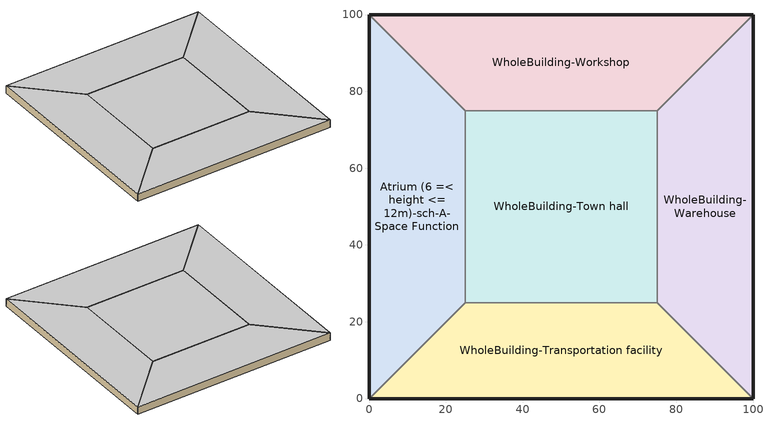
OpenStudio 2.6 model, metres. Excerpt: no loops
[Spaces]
Atrium (6 =< height <= 12m)-sch-A-Space Function
 floor ground: 0,0 0,100 25,75 25,25 z0
 wall ground: 0,100 0,0 z0:3.8
 wall to WholeBuilding-Workshop: 25,75 0,100 z0:3.8
 wall to WholeBuilding-Town hall: 25,25 25,75 z0:3.8
 wall to WholeBuilding-Transportation facility: 0,0 25,25 z0:3.8
 ceiling ground: 25,25 25,75 0,100 0,0 z3.8
WholeBuilding-Workshop
 floor ground: 0,100 100,100 75,75 25,75 z0
 wall ground: 100,100 0,100 z0:3.8
 wall to WholeBuilding-Warehouse: 75,75 100,100 z0:3.8
 wall to WholeBuilding-Town hall: 25,75 75,75 z0:3.8
 ceiling ground: 25,75 75,75 100,100 0,100 z3.8
WholeBuilding-Warehouse
 floor ground: 100,100 100,0 75,25 75,75 z0
 wall ground: 100,0 100,100 z0:3.8
 wall to WholeBuilding-Transportation facility: 75,25 100,0 z0:3.8
 wall to WholeBuilding-Town hall: 75,75 75,25 z0:3.8
 ceiling ground: 75,75 75,25 100,0 100,100 z3.8
WholeBuilding-Transportation facility
 floor ground: 100,0 0,0 25,25 75,25 z0
 wall ground: 0,0 100,0 z0:3.8
 wall to WholeBuilding-Town hall: 75,25 25,25 z0:3.8
 ceiling ground: 75,25 25,25 0,0 100,0 z3.8
WholeBuilding-Town hall
 floor ground: 25,25 25,75 75,75 75,25 z0
 ceiling ground: 75,25 75,75 25,75 25,25 z3.8
[Building]
Building 1: Default Construction Set=BTAP-Mass at hdd = 6250.0; Standards Number of Stories=1; Standards Number of Above Ground Stories=1; Standards Building Type=NECB2015_unknown
[Site]
Fort McMurray AP_AB_CAN: Latitude {deg}=56.653; Longitude {deg}=-111.223; Time Zone {hr}=-7; Elevation {m}=369.1
[Site:WaterMainsTemperature]
Calculation Method=Correlation; Annual Average Outdoor Air Temperature {C}=1.875; Maximum Difference In Monthly Average Outdoor Air Temperatures {deltaC}=34.4
[SizingPeriod:DesignDay] Barometric Pressure {Pa}=96969; Sky Clearness=0; Rain Indicator=0; Snow Indicator=0; Day of Month=21; Daylight Saving Time Indicator=0; Humidity Indicating Type=Wetbulb; Dry-Bulb Temperature Range Modifier Type=DefaultMultipliers
Name | Maximum Dry-Bulb Temperature {C} | Daily Dry-Bulb Temperature Range {deltaC} | Humidity Indicating Conditions at Maximum Dry-Bulb | Wind Speed {m/s} | Wind Direction {deg} | Month | Day Type | Solar Model Indicator | ASHRAE Taub | ASHRAE Taud
Fort McMurray AP Ann Clg .4% Condns DB=>MWB | 28.9 | 12.4 | 17.8 | 3.7 | 250 | 7 | SummerDesignDay | ASHRAETau | 0.377 | 2.403
Fort McMurray AP Ann Htg 99.6% Condns DB | -36.2 | 0 | -36.2 | 1 | 90 | 1 | WinterDesignDay | ASHRAEClearSky
[Site:GroundTemperature:BuildingSurface]
19.527, 19.502, 19.536, 19.598, 20.002, 21.64, 22.225, 22.375, 21.449, 20.121, 19.802, 19.633
[Material:NoMass] Roughness=Smooth; Thermal Absorptance=0.9; Solar Absorptance=0.7
Name | Thermal Resistance {m2-K/W} | Visible Absorptance
Typical Carpet Pad; Typical Carpet Pad 1 | 0.21648 | 0.8
Typical Insulation 1 | 5.91238 | 0.7
Typical Insulation 2 | 4.49096 | 0.7
Typical Insulation 3 | 6.17282 | 0.7
Typical Carpet Pad 2 | 1.25503 | 0.8
Typical Carpet Pad 3; Typical Carpet Pad 4 | 3.45515 | 0.8
Typical Insulation 4 | 0.454528 | 0.7
Typical Insulation 5 | 0.454545 | 0.7
[Material]
Name | Roughness | Thickness {m} | Conductivity {W/m-K} | Density {kg/m3} | Specific Heat {J/kg-K} | Thermal Absorptance | Solar Absorptance | Visible Absorptance
G05 25mm wood | MediumSmooth | 0.0254 | 0.15 | 608 | 1630 | 0.9 | 0.5 | 0.5
100mm Normalweight concrete floor 1 | MediumSmooth | 0.1016 | 2.31 | 2322 | 832
G01 13mm gypsum board 1 | Smooth | 0.0127 | 0.16 | 800 | 1090 | 0.9 | 0.7 | 0.5
4 in. Normalweight Concrete Floor 1 | MediumRough | 0.1016 | 2.31 | 2322 | 832 | 0.9 | 0.7 | 0.7
1IN Stucco 1 | Smooth | 0.0253 | 0.6918 | 1858 | 837 | 0.9 | 0.7 | 0.92
8IN CONCRETE HW RefBldg 1 | Rough | 0.2032 | 1.311 | 2240 | 836.8 | 0.9 | 0.7 | 0.7
1/2IN Gypsum 1 | Smooth | 0.0127 | 0.16 | 784.9 | 830 | 0.9 | 0.4 | 0.4
Metal Roof Surface 1; F08 Metal surface 1 | Smooth | 0.0008 | 45.28 | 7824 | 500 | 0.9 | 0.7 | 0.7
6 in. Normalweight Concrete Floor 1; 6 in. Normalweight Concrete Floor 2; 6 in. Normalweight Concrete Floor 3 | MediumRough | 0.1524 | 2.31 | 2322 | 832 | 0.9 | 0.7 | 0.7
[Construction]
BTAP-Int-Partition; BTAP-Int-Door: G05 25mm wood
BTAP-Int-Floor: 100mm Normalweight concrete floor 1, Typical Carpet Pad
BTAP-Int-Wall: G01 13mm gypsum board 1, G01 13mm gypsum board 1
BTAP-Int-Ceiling: Typical Carpet Pad, 100mm Normalweight concrete floor 1
BTAP-Int-Window: SimpleGlazing
BTAP-Ext-Floor-Mass:U-0.162: Typical Insulation 1, 4 in. Normalweight Concrete Floor 1, Typical Carpet Pad 1
BTAP-Ext-Wall-Mass:U-0.21: 1IN Stucco 1, 8IN CONCRETE HW RefBldg 1, Typical Insulation 2, 1/2IN Gypsum 1
BTAP-Ext-Roof-Metal:U-0.162: Metal Roof Surface 1, Typical Insulation 3
BTAP-Grnd-Floor-Mass:U-0.757: 6 in. Normalweight Concrete Floor 1, Typical Carpet Pad 2
BTAP-Grnd-Wall-Mass:U-0.284: 6 in. Normalweight Concrete Floor 2, Typical Carpet Pad 3
BTAP-Grnd-Roof-Mass:U-0.284: 6 in. Normalweight Concrete Floor 3, Typical Carpet Pad 4
BTAP-Ext-FixedWindow:U=0.220 SHGC=0.600; BTAP-Ext-GlassDoors:U=0.220 SHGC=0.600; BTAP-Ext-Skylights:U=0.220 SHGC=0.600; BTAP-Ext-DaylightDomes:U=0.220 SHGC=0.600; BTAP-Ext-DaylightDiffuser:U=0.220 SHGC=0.600: SimpleGlazing:U=0.220 SHGC=0.600
BTAP-Ext-Door:U-2.2: F08 Metal surface 1, Typical Insulation 4
BTAP-Ext-OverHeadDoor:U-2.2: Typical Insulation 5
[DefaultConstructionSet]
BTAP-Mass at hdd = 6250.0: Default Exterior Surface Constructions=BTAP-Mass at hdd = 6250.0; Default Interior Surface Constructions=Default Surface Constructions 2; Default Ground Contact Surface Constructions=BTAP-Mass at hdd = 6250.0 1; Default Exterior SubSurface Constructions=BTAP-Mass at hdd = 6250.0; Default Interior SubSurface Constructions=Default Sub Surface Constructions 2; Interior Partition Construction=BTAP-Int-Partition
[DefaultSurfaceConstructions]
Name | Floor Construction | Wall Construction | Roof Ceiling Construction
Default Surface Constructions 2 | BTAP-Int-Floor | BTAP-Int-Wall | BTAP-Int-Ceiling
BTAP-Mass at hdd = 6250.0 | BTAP-Ext-Floor-Mass:U-0.162 | BTAP-Ext-Wall-Mass:U-0.21 | BTAP-Ext-Roof-Metal:U-0.162
BTAP-Mass at hdd = 6250.0 1 | BTAP-Grnd-Floor-Mass:U-0.757 | BTAP-Grnd-Wall-Mass:U-0.284 | BTAP-Grnd-Roof-Mass:U-0.284
[DefaultSubSurfaceConstructions]
Name | Fixed Window Construction | Operable Window Construction | Door Construction | Glass Door Construction | Overhead Door Construction | Skylight Construction | Tubular Daylight Dome Construction | Tubular Daylight Diffuser Construction
Default Sub Surface Constructions 2 | BTAP-Int-Window | BTAP-Int-Window | BTAP-Int-Door
BTAP-Mass at hdd = 6250.0 | BTAP-Ext-FixedWindow:U=0.220 SHGC=0.600 | BTAP-Ext-FixedWindow:U=0.220 SHGC=0.600 | BTAP-Ext-Door:U-2.2 | BTAP-Ext-GlassDoors:U=0.220 SHGC=0.600 | BTAP-Ext-OverHeadDoor:U-2.2 | BTAP-Ext-Skylights:U=0.220 SHGC=0.600 | BTAP-Ext-DaylightDomes:U=0.220 SHGC=0.600 | BTAP-Ext-DaylightDiffuser:U=0.220 SHGC=0.600
[WindowMaterial:SimpleGlazingSystem] U-Factor {W/m2-K}=2.2; Solar Heat Gain Coefficient=0.6; Visible Transmittance=0.21
SimpleGlazing; SimpleGlazing:U=0.220 SHGC=0.600
[BuildingStory]
Story 1: Nominal Z Coordinate {m}=0; Nominal Floor to Floor Height {m}=3.8
[Space] Building Story=Story 1
Name | Space Type | Thermal Zone
Atrium (6 =< height <= 12m)-sch-A-Space Function | Space Function Atrium (6 =< height <= 12m)-sch-A | Sp-Atrium (6 =< height <= 12m)-sch-A-Space Function Sys-3 Flr-1 Sch-A HPlcmt-west ZN
WholeBuilding-Workshop | Workshop WholeBuilding | Sp-WholeBuilding-Workshop Sys-3 Flr-1 Sch-A HPlcmt-north ZN
WholeBuilding-Warehouse | Warehouse WholeBuilding | Sp-WholeBuilding-Warehouse Sys-4 Flr-1 Sch-A HPlcmt-east ZN
WholeBuilding-Transportation facility | Transportation facility WholeBuilding | Sp-WholeBuilding-Transportation facility Sys-3 Flr-1 Sch-H HPlcmt-south ZN
WholeBuilding-Town hall | Town hall WholeBuilding | Sp-WholeBuilding-Town hall Sys-3 Flr-1 Sch-D HPlcmt-core ZN
[SpaceType]
Name | Default Schedule Set | Design Specification Outdoor Air Object | Standards Building Type | Standards Space Type
Town hall WholeBuilding | Town hall WholeBuilding Schedule Set | Town hall WholeBuilding Ventilation | Town hall | WholeBuilding
Transportation facility WholeBuilding | Transportation facility WholeBuilding Schedule Set | Transportation facility WholeBuilding Ventilation | Transportation facility | WholeBuilding
Warehouse WholeBuilding | Warehouse WholeBuilding Schedule Set | Warehouse WholeBuilding Ventilation | Warehouse | WholeBuilding
Workshop WholeBuilding | Workshop WholeBuilding Schedule Set | Workshop WholeBuilding Ventilation | Workshop | WholeBuilding
Space Function Atrium (6 =< height <= 12m)-sch-A | Space Function Atrium (6 =< height <= 12m)-sch-A Schedule Set | Space Function Atrium (6 =< height <= 12m)-sch-A Ventilation | Space Function | Atrium (6 =< height <= 12m)-sch-A
[People:Definition] Number of People Calculation Method=People/Area; Fraction Radiant=0.3
Name | People per Space Floor Area {person/m2}
Space Function Atrium (6 =< height <= 12m)-sch-A People Definition | 0.100036
Town hall WholeBuilding People Definition | 0.0400145
Transportation facility WholeBuilding People Definition | 0.0666909
Warehouse WholeBuilding People Definition | 0.000666909
Workshop WholeBuilding People Definition | 0.0333454
[People] Work Efficiency Schedule=Work Efficiency Schedule; Clothing Insulation Schedule=Clothing Schedule; Air Velocity Schedule=Air Velocity Schedule; Multiplier=1
Name | People Definition | Space or SpaceType
Space Function Atrium (6 =< height <= 12m)-sch-A People | Space Function Atrium (6 =< height <= 12m)-sch-A People Definition | Space Function Atrium (6 =< height <= 12m)-sch-A
Town hall WholeBuilding People | Town hall WholeBuilding People Definition | Town hall WholeBuilding
Transportation facility WholeBuilding People | Transportation facility WholeBuilding People Definition | Transportation facility WholeBuilding
Warehouse WholeBuilding People | Warehouse WholeBuilding People Definition | Warehouse WholeBuilding
Workshop WholeBuilding People | Workshop WholeBuilding People Definition | Workshop WholeBuilding
[Lights:Definition] Design Level Calculation Method=Watts/Area; Fraction Radiant=0.5; Fraction Visible=0.2
Name | Watts per Space Floor Area {W/m2}
Space Function Atrium (6 =< height <= 12m)-sch-A Lights Definition | 1.06039
Town hall WholeBuilding Lights Definition | 9.60349
Transportation facility WholeBuilding Lights Definition | 7.50273
Warehouse WholeBuilding Lights Definition | 7.10258
Workshop WholeBuilding Lights Definition | 12.8047
[Lights] Fraction Replaceable=1
Name | Lights Definition | Space or SpaceType
Space Function Atrium (6 =< height <= 12m)-sch-A Lights | Space Function Atrium (6 =< height <= 12m)-sch-A Lights Definition | Space Function Atrium (6 =< height <= 12m)-sch-A
Town hall WholeBuilding Lights | Town hall WholeBuilding Lights Definition | Town hall WholeBuilding
Transportation facility WholeBuilding Lights | Transportation facility WholeBuilding Lights Definition | Transportation facility WholeBuilding
Warehouse WholeBuilding Lights | Warehouse WholeBuilding Lights Definition | Warehouse WholeBuilding
Workshop WholeBuilding Lights | Workshop WholeBuilding Lights Definition | Workshop WholeBuilding
[ElectricEquipment:Definition] Design Level Calculation Method=Watts/Area; Fraction Radiant=0.5
Name | Watts per Space Floor Area {W/m2}
Space Function Atrium (6 =< height <= 12m)-sch-A Elec Equip Definition | 2.50091
Town hall WholeBuilding Elec Equip Definition | 7.50273
Transportation facility WholeBuilding Elec Equip Definition; Warehouse WholeBuilding Elec Equip Definition | 1.00036
Workshop WholeBuilding Elec Equip Definition | 10.0036
[ElectricEquipment]
Name | Electric Equipment Definition | Space or SpaceType
Space Function Atrium (6 =< height <= 12m)-sch-A Elec Equip | Space Function Atrium (6 =< height <= 12m)-sch-A Elec Equip Definition | Space Function Atrium (6 =< height <= 12m)-sch-A
Town hall WholeBuilding Elec Equip | Town hall WholeBuilding Elec Equip Definition | Town hall WholeBuilding
Transportation facility WholeBuilding Elec Equip | Transportation facility WholeBuilding Elec Equip Definition | Transportation facility WholeBuilding
Warehouse WholeBuilding Elec Equip | Warehouse WholeBuilding Elec Equip Definition | Warehouse WholeBuilding
Workshop WholeBuilding Elec Equip | Workshop WholeBuilding Elec Equip Definition | Workshop WholeBuilding
[DesignSpecification:OutdoorAir] Outdoor Air Method=Sum; Outdoor Air Flow per Person {m3/s-person}=0; Outdoor Air Flow Rate {m3/s}=0; Outdoor Air Flow Air Changes per Hour {1/hr}=0
Name | Outdoor Air Flow per Floor Area {m3/s-m2}
Space Function Atrium (6 =< height <= 12m)-sch-A Ventilation | 0.0003048
Town hall WholeBuilding Ventilation | 0.00040132
Transportation facility WholeBuilding Ventilation | 0.00053848
Warehouse WholeBuilding Ventilation | 0.00030988
Workshop WholeBuilding Ventilation | 0.00107188
[DefaultScheduleSet] People Activity Level Schedule=NECB-Activity; Infiltration Schedule=Always On
Name | Number of People Schedule | Lighting Schedule | Electric Equipment Schedule
Space Function Atrium (6 =< height <= 12m)-sch-A Schedule Set; Warehouse WholeBuilding Schedule Set | NECB-A-Occupancy | NECB-A-Lighting | NECB-A-Electric-Equipment
Town hall WholeBuilding Schedule Set | NECB-D-Occupancy | NECB-D-Occupancy-NECB-D-Lighting-0.0-0.0-0.0-Light Ruleset | NECB-D-Electric-Equipment
Transportation facility WholeBuilding Schedule Set | NECB-H-Occupancy | NECB-H-Lighting | NECB-H-Electric-Equipment
Workshop WholeBuilding Schedule Set | NECB-A-Occupancy | NECB-A-Occupancy-NECB-A-Lighting-0.0-0.0-0.0-Light Ruleset | NECB-A-Electric-Equipment
[ThermostatSetpoint:DualSetpoint]
Name | Heating Setpoint Temperature Schedule | Cooling Setpoint Temperature Schedule
Workshop WholeBuilding Thermostat 2; Space Function Atrium (6 =< height <= 12m)-sch-A Thermostat 2; Warehouse WholeBuilding Thermostat 2 | NECB-A-Thermostat Setpoint-Heating | NECB-A-Thermostat Setpoint-Cooling
Town hall WholeBuilding Thermostat 2 | NECB-D-Thermostat Setpoint-Heating | NECB-D-Thermostat Setpoint-Cooling
Transportation facility WholeBuilding Thermostat 2 | NECB-H-Thermostat Setpoint-Heating | NECB-H-Thermostat Setpoint-Cooling
[ThermalZone] Use Ideal Air Loads=No
Name | Thermostat
Sp-WholeBuilding-Workshop Sys-3 Flr-1 Sch-A HPlcmt-north ZN | Workshop WholeBuilding Thermostat 2
Sp-Atrium (6 =< height <= 12m)-sch-A-Space Function Sys-3 Flr-1 Sch-A HPlcmt-west ZN | Space Function Atrium (6 =< height <= 12m)-sch-A Thermostat 2
Sp-WholeBuilding-Town hall Sys-3 Flr-1 Sch-D HPlcmt-core ZN | Town hall WholeBuilding Thermostat 2
Sp-WholeBuilding-Transportation facility Sys-3 Flr-1 Sch-H HPlcmt-south ZN | Transportation facility WholeBuilding Thermostat 2
Sp-WholeBuilding-Warehouse Sys-4 Flr-1 Sch-A HPlcmt-east ZN | Warehouse WholeBuilding Thermostat 2
[AvailabilityManager:NightCycle] Control Type=CycleOnAny; Thermostat Tolerance {deltaC}=1; Cycling Run Time {s}=3600
Availability Manager Night Cycle 1; Availability Manager Night Cycle 2; Availability Manager Night Cycle 3; Availability Manager Night Cycle 4; Availability Manager Night Cycle 5
[Schedule:Ruleset]
Clothing Schedule: Default Day Schedule=Clothing Schedule Default Winter Clothes
Air Velocity Schedule: Default Day Schedule=Air Velocity Schedule Default
Work Efficiency Schedule: Default Day Schedule=Work Efficiency Schedule Default
NECB-A-Occupancy: Default Day Schedule=NECB-A-Occupancy Default
NECB-Activity: Default Day Schedule=NECB-Activity Default; Summer Design Day Schedule=NECB-Activity Summer Design Day; Winter Design Day Schedule=NECB-Activity Winter Design Day
NECB-A-Lighting: Default Day Schedule=NECB-A-Lighting Default
NECB-A-Electric-Equipment: Default Day Schedule=NECB-A-Electric-Equipment Default
Always On: Default Day Schedule=Always On Default
NECB-A-Thermostat Setpoint-Heating: Default Day Schedule=NECB-A-Thermostat Setpoint-Heating Default
NECB-A-Thermostat Setpoint-Cooling: Default Day Schedule=NECB-A-Thermostat Setpoint-Cooling Default
NECB-D-Occupancy: Default Day Schedule=NECB-D-Occupancy Default
NECB-D-Occupancy-NECB-D-Lighting-0.0-0.0-0.0-Light Ruleset: Default Day Schedule=NECB-D-Occupancy-NECB-D-Lighting-0.0-0.0-0.0-Light Default
NECB-D-Electric-Equipment: Default Day Schedule=NECB-D-Electric-Equipment Default
NECB-D-Thermostat Setpoint-Heating: Default Day Schedule=NECB-D-Thermostat Setpoint-Heating Default
NECB-D-Thermostat Setpoint-Cooling: Default Day Schedule=NECB-D-Thermostat Setpoint-Cooling Default
NECB-H-Occupancy: Default Day Schedule=NECB-H-Occupancy Default
NECB-H-Lighting: Default Day Schedule=NECB-H-Lighting Default
NECB-H-Electric-Equipment: Default Day Schedule=NECB-H-Electric-Equipment Default
NECB-H-Thermostat Setpoint-Heating: Default Day Schedule=NECB-H-Thermostat Setpoint-Heating Default
NECB-H-Thermostat Setpoint-Cooling: Default Day Schedule=NECB-H-Thermostat Setpoint-Cooling Default
NECB-A-Occupancy-NECB-A-Lighting-0.0-0.0-0.0-Light Ruleset: Default Day Schedule=NECB-A-Occupancy-NECB-A-Lighting-0.0-0.0-0.0-Light Default
[Schedule:Day]
Clothing Schedule Default Winter Clothes; Always On Default: 24, 0, 1
Clothing Schedule Summer Clothes: 24, 0, 0.5
Air Velocity Schedule Default; NECB-A-Electric-Equipment Sat Day; NECB-A-Electric-Equipment Sun|Hol Day: 24, 0, 0.2
Work Efficiency Schedule Default; NECB-A-Occupancy Sat Day; NECB-A-Occupancy Sun|Hol Day; NECB-D-Occupancy Sat Day; NECB-D-Occupancy Sun|Hol Day: 24, 0, 0
NECB-A-Occupancy Default; NECB-A-Occupancy Default|Wkdy Day: 7, 0, 0, 8, 0, 0.1, 9, 0, 0.7, 12, 0, 0.9, 14, 0, 0.5, 17, 0, 0.9, 18, 0, 0.7, 19, 0, 0.3, 23, 0, 0.1, 24, 0, 0
NECB-Activity Default; NECB-Activity Winter Design Day; NECB-Activity Summer Design Day: 24, 0, 130
NECB-A-Lighting Default; NECB-A-Lighting Default|Wkdy Day; NECB-A-Occupancy-NECB-A-Lighting-0.0-0.0-0.0-Light Default; NECB-A-Occupancy-NECB-A-Lighting-0.0-0.0-0.0-Default|Wkdy-Light Day: 7, 0, 0.05, 8, 0, 0.3, 9, 0, 0.8, 17, 0, 0.9, 18, 0, 0.8, 19, 0, 0.5, 21, 0, 0.3, 23, 0, 0.1, 24, 0, 0.05
NECB-A-Lighting Sat Day; NECB-A-Lighting Sun|Hol Day; NECB-D-Occupancy-NECB-D-Lighting-0.0-0.0-0.0-Sat-Light Day; NECB-D-Occupancy-NECB-D-Lighting-0.0-0.0-0.0-Sun|Hol-Light Day; NECB-D-Electric-Equipment Sat Day; NECB-D-Electric-Equipment Sun|Hol Day; NECB-A-Occupancy-NECB-A-Lighting-0.0-0.0-0.0-Sat-Light Day; NECB-A-Occupancy-NECB-A-Lighting-0.0-0.0-0.0-Sun|Hol-Light Day: 24, 0, 0.05
NECB-A-Electric-Equipment Default; NECB-A-Electric-Equipment Default|Wkdy Day: 7, 0, 0.2, 8, 0, 0.3, 9, 0, 0.8, 18, 0, 0.9, 19, 0, 0.5, 21, 0, 0.3, 24, 0, 0.2
NECB-A-Thermostat Setpoint-Heating Default; NECB-A-Thermostat Setpoint-Heating Default|Wkdy Day: 6, 0, 18, 7, 0, 20, 21, 0, 22, 24, 0, 18
NECB-A-Thermostat Setpoint-Heating Sat Day; NECB-A-Thermostat Setpoint-Heating Sun|Hol Day; NECB-D-Thermostat Setpoint-Heating Sat Day; NECB-D-Thermostat Setpoint-Heating Sun|Hol Day: 24, 0, 18
NECB-A-Thermostat Setpoint-Cooling Default; NECB-A-Thermostat Setpoint-Cooling Default|Wkdy Day: 6, 0, 35, 21, 0, 24, 24, 0, 35
NECB-A-Thermostat Setpoint-Cooling Sat Day; NECB-A-Thermostat Setpoint-Cooling Sun|Hol Day; NECB-D-Thermostat Setpoint-Cooling Sat Day; NECB-D-Thermostat Setpoint-Cooling Sun|Hol Day: 24, 0, 35
NECB-D-Occupancy Default; NECB-D-Occupancy Default|Wkdy Day: 8, 0, 0, 9, 0, 0.1, 12, 0, 0.9, 16, 0, 0.8, 17, 0, 0.5, 18, 0, 0.2, 19, 0, 0.1, 22, 0, 0.3, 23, 0, 0.1, 24, 0, 0
NECB-D-Occupancy-NECB-D-Lighting-0.0-0.0-0.0-Light Default; NECB-D-Occupancy-NECB-D-Lighting-0.0-0.0-0.0-Default|Wkdy-Light Day; NECB-D-Electric-Equipment Default; NECB-D-Electric-Equipment Default|Wkdy Day: 8, 0, 0.05, 9, 0, 0.3, 16, 0, 0.9, 17, 0, 0.7, 19, 0, 0.5, 22, 0, 0.7, 23, 0, 0.3, 24, 0, 0.05
NECB-D-Thermostat Setpoint-Heating Default; NECB-D-Thermostat Setpoint-Heating Default|Wkdy Day: 7, 0, 18, 8, 0, 20, 23, 0, 22, 24, 0, 18
NECB-D-Thermostat Setpoint-Cooling Default; NECB-D-Thermostat Setpoint-Cooling Default|Wkdy Day: 7, 0, 35, 23, 0, 24, 24, 0, 35
NECB-H-Occupancy Default; NECB-H-Occupancy Default|Wkdy Day; NECB-H-Occupancy Sat Day; NECB-H-Occupancy Sun|Hol Day; NECB-H-Lighting Default; NECB-H-Lighting Default|Wkdy Day; NECB-H-Lighting Sat Day; NECB-H-Lighting Sun|Hol Day; NECB-H-Electric-Equipment Default; NECB-H-Electric-Equipment Default|Wkdy Day; NECB-H-Electric-Equipment Sat Day; NECB-H-Electric-Equipment Sun|Hol Day: 24, 0, 0.9
NECB-H-Thermostat Setpoint-Heating Default; NECB-H-Thermostat Setpoint-Heating Default|Wkdy Day; NECB-H-Thermostat Setpoint-Heating Sat Day; NECB-H-Thermostat Setpoint-Heating Sun|Hol Day: 1, 0, 22, 7, 0, 18, 8, 0, 20, 24, 0, 22
NECB-H-Thermostat Setpoint-Cooling Default; NECB-H-Thermostat Setpoint-Cooling Default|Wkdy Day; NECB-H-Thermostat Setpoint-Cooling Sat Day; NECB-H-Thermostat Setpoint-Cooling Sun|Hol Day: 24, 0, 24
[Schedule:Rule] Date Specification Type=DateRange; Start Day=1
Name | Schedule Ruleset | Rule Order | Day Schedule | Start Month | End Month | End Day | Apply Monday | Apply Tuesday | Apply Wednesday | Apply Thursday | Apply Friday | Apply Saturday | Apply Sunday
Schedule Rule 1 | Clothing Schedule | 0 | Clothing Schedule Summer Clothes | 5 | 9 | 30
Schedule Rule 2 | NECB-A-Occupancy | 2 | NECB-A-Occupancy Default|Wkdy Day | 1 | 12 | 31 | Yes | Yes | Yes | Yes | Yes
Schedule Rule 3 | NECB-A-Occupancy | 1 | NECB-A-Occupancy Sat Day | 1 | 12 | 31 |  |  |  |  |  | Yes
Schedule Rule 4 | NECB-A-Occupancy | 0 | NECB-A-Occupancy Sun|Hol Day | 1 | 12 | 31 |  |  |  |  |  |  | Yes
Schedule Rule 5 | NECB-A-Lighting | 2 | NECB-A-Lighting Default|Wkdy Day | 1 | 12 | 31 | Yes | Yes | Yes | Yes | Yes
Schedule Rule 6 | NECB-A-Lighting | 1 | NECB-A-Lighting Sat Day | 1 | 12 | 31 |  |  |  |  |  | Yes
Schedule Rule 7 | NECB-A-Lighting | 0 | NECB-A-Lighting Sun|Hol Day | 1 | 12 | 31 |  |  |  |  |  |  | Yes
Schedule Rule 8 | NECB-A-Electric-Equipment | 2 | NECB-A-Electric-Equipment Default|Wkdy Day | 1 | 12 | 31 | Yes | Yes | Yes | Yes | Yes
Schedule Rule 9 | NECB-A-Electric-Equipment | 1 | NECB-A-Electric-Equipment Sat Day | 1 | 12 | 31 |  |  |  |  |  | Yes
Schedule Rule 10 | NECB-A-Electric-Equipment | 0 | NECB-A-Electric-Equipment Sun|Hol Day | 1 | 12 | 31 |  |  |  |  |  |  | Yes
Schedule Rule 11 | NECB-A-Thermostat Setpoint-Heating | 2 | NECB-A-Thermostat Setpoint-Heating Default|Wkdy Day | 1 | 12 | 31 | Yes | Yes | Yes | Yes | Yes
Schedule Rule 12 | NECB-A-Thermostat Setpoint-Heating | 1 | NECB-A-Thermostat Setpoint-Heating Sat Day | 1 | 12 | 31 |  |  |  |  |  | Yes
Schedule Rule 13 | NECB-A-Thermostat Setpoint-Heating | 0 | NECB-A-Thermostat Setpoint-Heating Sun|Hol Day | 1 | 12 | 31 |  |  |  |  |  |  | Yes
Schedule Rule 14 | NECB-A-Thermostat Setpoint-Cooling | 2 | NECB-A-Thermostat Setpoint-Cooling Default|Wkdy Day | 1 | 12 | 31 | Yes | Yes | Yes | Yes | Yes
Schedule Rule 15 | NECB-A-Thermostat Setpoint-Cooling | 1 | NECB-A-Thermostat Setpoint-Cooling Sat Day | 1 | 12 | 31 |  |  |  |  |  | Yes
Schedule Rule 16 | NECB-A-Thermostat Setpoint-Cooling | 0 | NECB-A-Thermostat Setpoint-Cooling Sun|Hol Day | 1 | 12 | 31 |  |  |  |  |  |  | Yes
Schedule Rule 17 | NECB-D-Occupancy | 2 | NECB-D-Occupancy Default|Wkdy Day | 1 | 12 | 31 | Yes | Yes | Yes | Yes | Yes
Schedule Rule 18 | NECB-D-Occupancy | 1 | NECB-D-Occupancy Sat Day | 1 | 12 | 31 |  |  |  |  |  | Yes
Schedule Rule 19 | NECB-D-Occupancy | 0 | NECB-D-Occupancy Sun|Hol Day | 1 | 12 | 31 |  |  |  |  |  |  | Yes
Schedule Rule 20 | NECB-D-Occupancy-NECB-D-Lighting-0.0-0.0-0.0-Light Ruleset | 2 | NECB-D-Occupancy-NECB-D-Lighting-0.0-0.0-0.0-Default|Wkdy-Light Day | 1 | 12 | 31 | Yes | Yes | Yes | Yes | Yes
Schedule Rule 21 | NECB-D-Occupancy-NECB-D-Lighting-0.0-0.0-0.0-Light Ruleset | 1 | NECB-D-Occupancy-NECB-D-Lighting-0.0-0.0-0.0-Sat-Light Day | 1 | 12 | 31 |  |  |  |  |  | Yes
Schedule Rule 22 | NECB-D-Occupancy-NECB-D-Lighting-0.0-0.0-0.0-Light Ruleset | 0 | NECB-D-Occupancy-NECB-D-Lighting-0.0-0.0-0.0-Sun|Hol-Light Day | 1 | 12 | 31 |  |  |  |  |  |  | Yes
Schedule Rule 23 | NECB-D-Electric-Equipment | 2 | NECB-D-Electric-Equipment Default|Wkdy Day | 1 | 12 | 31 | Yes | Yes | Yes | Yes | Yes
Schedule Rule 24 | NECB-D-Electric-Equipment | 1 | NECB-D-Electric-Equipment Sat Day | 1 | 12 | 31 |  |  |  |  |  | Yes
Schedule Rule 25 | NECB-D-Electric-Equipment | 0 | NECB-D-Electric-Equipment Sun|Hol Day | 1 | 12 | 31 |  |  |  |  |  |  | Yes
Schedule Rule 26 | NECB-D-Thermostat Setpoint-Heating | 2 | NECB-D-Thermostat Setpoint-Heating Default|Wkdy Day | 1 | 12 | 31 | Yes | Yes | Yes | Yes | Yes
Schedule Rule 27 | NECB-D-Thermostat Setpoint-Heating | 1 | NECB-D-Thermostat Setpoint-Heating Sat Day | 1 | 12 | 31 |  |  |  |  |  | Yes
Schedule Rule 28 | NECB-D-Thermostat Setpoint-Heating | 0 | NECB-D-Thermostat Setpoint-Heating Sun|Hol Day | 1 | 12 | 31 |  |  |  |  |  |  | Yes
Schedule Rule 29 | NECB-D-Thermostat Setpoint-Cooling | 2 | NECB-D-Thermostat Setpoint-Cooling Default|Wkdy Day | 1 | 12 | 31 | Yes | Yes | Yes | Yes | Yes
Schedule Rule 30 | NECB-D-Thermostat Setpoint-Cooling | 1 | NECB-D-Thermostat Setpoint-Cooling Sat Day | 1 | 12 | 31 |  |  |  |  |  | Yes
Schedule Rule 31 | NECB-D-Thermostat Setpoint-Cooling | 0 | NECB-D-Thermostat Setpoint-Cooling Sun|Hol Day | 1 | 12 | 31 |  |  |  |  |  |  | Yes
Schedule Rule 32 | NECB-H-Occupancy | 2 | NECB-H-Occupancy Default|Wkdy Day | 1 | 12 | 31 | Yes | Yes | Yes | Yes | Yes
Schedule Rule 33 | NECB-H-Occupancy | 1 | NECB-H-Occupancy Sat Day | 1 | 12 | 31 |  |  |  |  |  | Yes
Schedule Rule 34 | NECB-H-Occupancy | 0 | NECB-H-Occupancy Sun|Hol Day | 1 | 12 | 31 |  |  |  |  |  |  | Yes
Schedule Rule 35 | NECB-H-Lighting | 2 | NECB-H-Lighting Default|Wkdy Day | 1 | 12 | 31 | Yes | Yes | Yes | Yes | Yes
Schedule Rule 36 | NECB-H-Lighting | 1 | NECB-H-Lighting Sat Day | 1 | 12 | 31 |  |  |  |  |  | Yes
Schedule Rule 37 | NECB-H-Lighting | 0 | NECB-H-Lighting Sun|Hol Day | 1 | 12 | 31 |  |  |  |  |  |  | Yes
Schedule Rule 38 | NECB-H-Electric-Equipment | 2 | NECB-H-Electric-Equipment Default|Wkdy Day | 1 | 12 | 31 | Yes | Yes | Yes | Yes | Yes
Schedule Rule 39 | NECB-H-Electric-Equipment | 1 | NECB-H-Electric-Equipment Sat Day | 1 | 12 | 31 |  |  |  |  |  | Yes
Schedule Rule 40 | NECB-H-Electric-Equipment | 0 | NECB-H-Electric-Equipment Sun|Hol Day | 1 | 12 | 31 |  |  |  |  |  |  | Yes
Schedule Rule 41 | NECB-H-Thermostat Setpoint-Heating | 2 | NECB-H-Thermostat Setpoint-Heating Default|Wkdy Day | 1 | 12 | 31 | Yes | Yes | Yes | Yes | Yes
Schedule Rule 42 | NECB-H-Thermostat Setpoint-Heating | 1 | NECB-H-Thermostat Setpoint-Heating Sat Day | 1 | 12 | 31 |  |  |  |  |  | Yes
Schedule Rule 43 | NECB-H-Thermostat Setpoint-Heating | 0 | NECB-H-Thermostat Setpoint-Heating Sun|Hol Day | 1 | 12 | 31 |  |  |  |  |  |  | Yes
Schedule Rule 44 | NECB-H-Thermostat Setpoint-Cooling | 2 | NECB-H-Thermostat Setpoint-Cooling Default|Wkdy Day | 1 | 12 | 31 | Yes | Yes | Yes | Yes | Yes
Schedule Rule 45 | NECB-H-Thermostat Setpoint-Cooling | 1 | NECB-H-Thermostat Setpoint-Cooling Sat Day | 1 | 12 | 31 |  |  |  |  |  | Yes
Schedule Rule 46 | NECB-H-Thermostat Setpoint-Cooling | 0 | NECB-H-Thermostat Setpoint-Cooling Sun|Hol Day | 1 | 12 | 31 |  |  |  |  |  |  | Yes
Schedule Rule 47 | NECB-A-Occupancy-NECB-A-Lighting-0.0-0.0-0.0-Light Ruleset | 2 | NECB-A-Occupancy-NECB-A-Lighting-0.0-0.0-0.0-Default|Wkdy-Light Day | 1 | 12 | 31 | Yes | Yes | Yes | Yes | Yes
Schedule Rule 48 | NECB-A-Occupancy-NECB-A-Lighting-0.0-0.0-0.0-Light Ruleset | 1 | NECB-A-Occupancy-NECB-A-Lighting-0.0-0.0-0.0-Sat-Light Day | 1 | 12 | 31 |  |  |  |  |  | Yes
Schedule Rule 49 | NECB-A-Occupancy-NECB-A-Lighting-0.0-0.0-0.0-Light Ruleset | 0 | NECB-A-Occupancy-NECB-A-Lighting-0.0-0.0-0.0-Sun|Hol-Light Day | 1 | 12 | 31 |  |  |  |  |  |  | Yes
